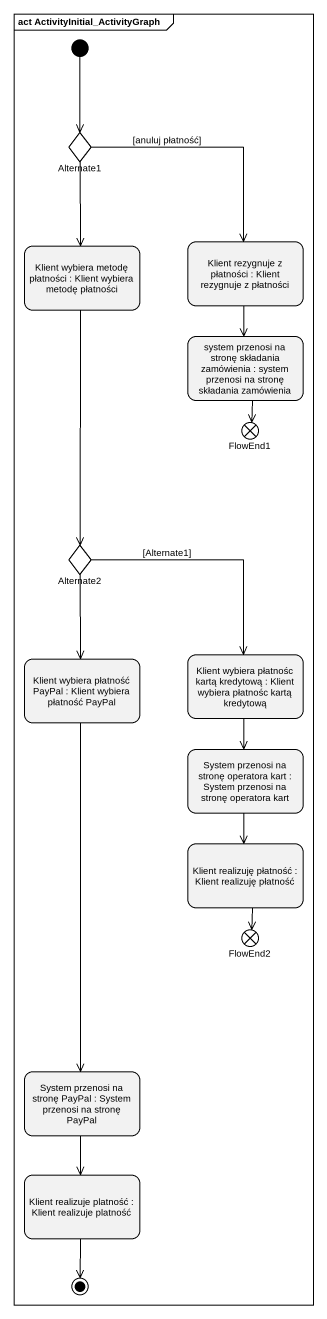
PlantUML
@startuml
mainframe act ActivityInitial_ActivityGraph
hide empty description
state Alternate1 <<choice>>
state "Klient rezygnuje z płatności : Klient rezygnuje z płatności" as Klient_rezygnuje_z_płatności
state "Klient wybiera metodę płatności : Klient wybiera metodę płatności" as Klient_wybiera_metodę
state "system przenosi na stronę składania zamówienia : system przenosi na stronę składania zamówienia" as system_przenosi_na_stronę
state FlowEnd1 <<end>>
state Alternate2 <<choice>>
state "Klient wybiera płatność PayPal : Klient wybiera płatność PayPal" as Klient_wybiera_płatność
state "Klient wybiera płatnośc kartą kredytową : Klient wybiera płatnośc kartą kredytową" as Klient_wybiera_płatnośc
state "System przenosi na stronę operatora kart : System przenosi na stronę operatora kart" as System_przenosi_na_stronę
state "Klient realizuję płatność : Klient realizuję płatność" as Klient_realizuję_płatność
state FlowEnd2 <<end>>
state "System przenosi na stronę PayPal : System przenosi na stronę PayPal" as System_przenosi_na_stronę_2
state "Klient realizuje platność : Klient realizuje platność" as Klient_realizuje_platność
[*] --> Alternate1
Alternate1 --> Klient_rezygnuje_z_płatności : [anuluj płatność]
Alternate1 --> Klient_wybiera_metodę
Klient_rezygnuje_z_płatności --> system_przenosi_na_stronę
Klient_wybiera_metodę --> Alternate2
system_przenosi_na_stronę --> FlowEnd1
Alternate2 --> Klient_wybiera_płatność
Alternate2 --> Klient_wybiera_płatnośc : [Alternate1]
Klient_wybiera_płatność --> System_przenosi_na_stronę_2
Klient_wybiera_płatnośc --> System_przenosi_na_stronę
System_przenosi_na_stronę --> Klient_realizuję_płatność
Klient_realizuję_płatność --> FlowEnd2
System_przenosi_na_stronę_2 --> Klient_realizuje_platność
Klient_realizuje_platność --> [*]
@enduml
